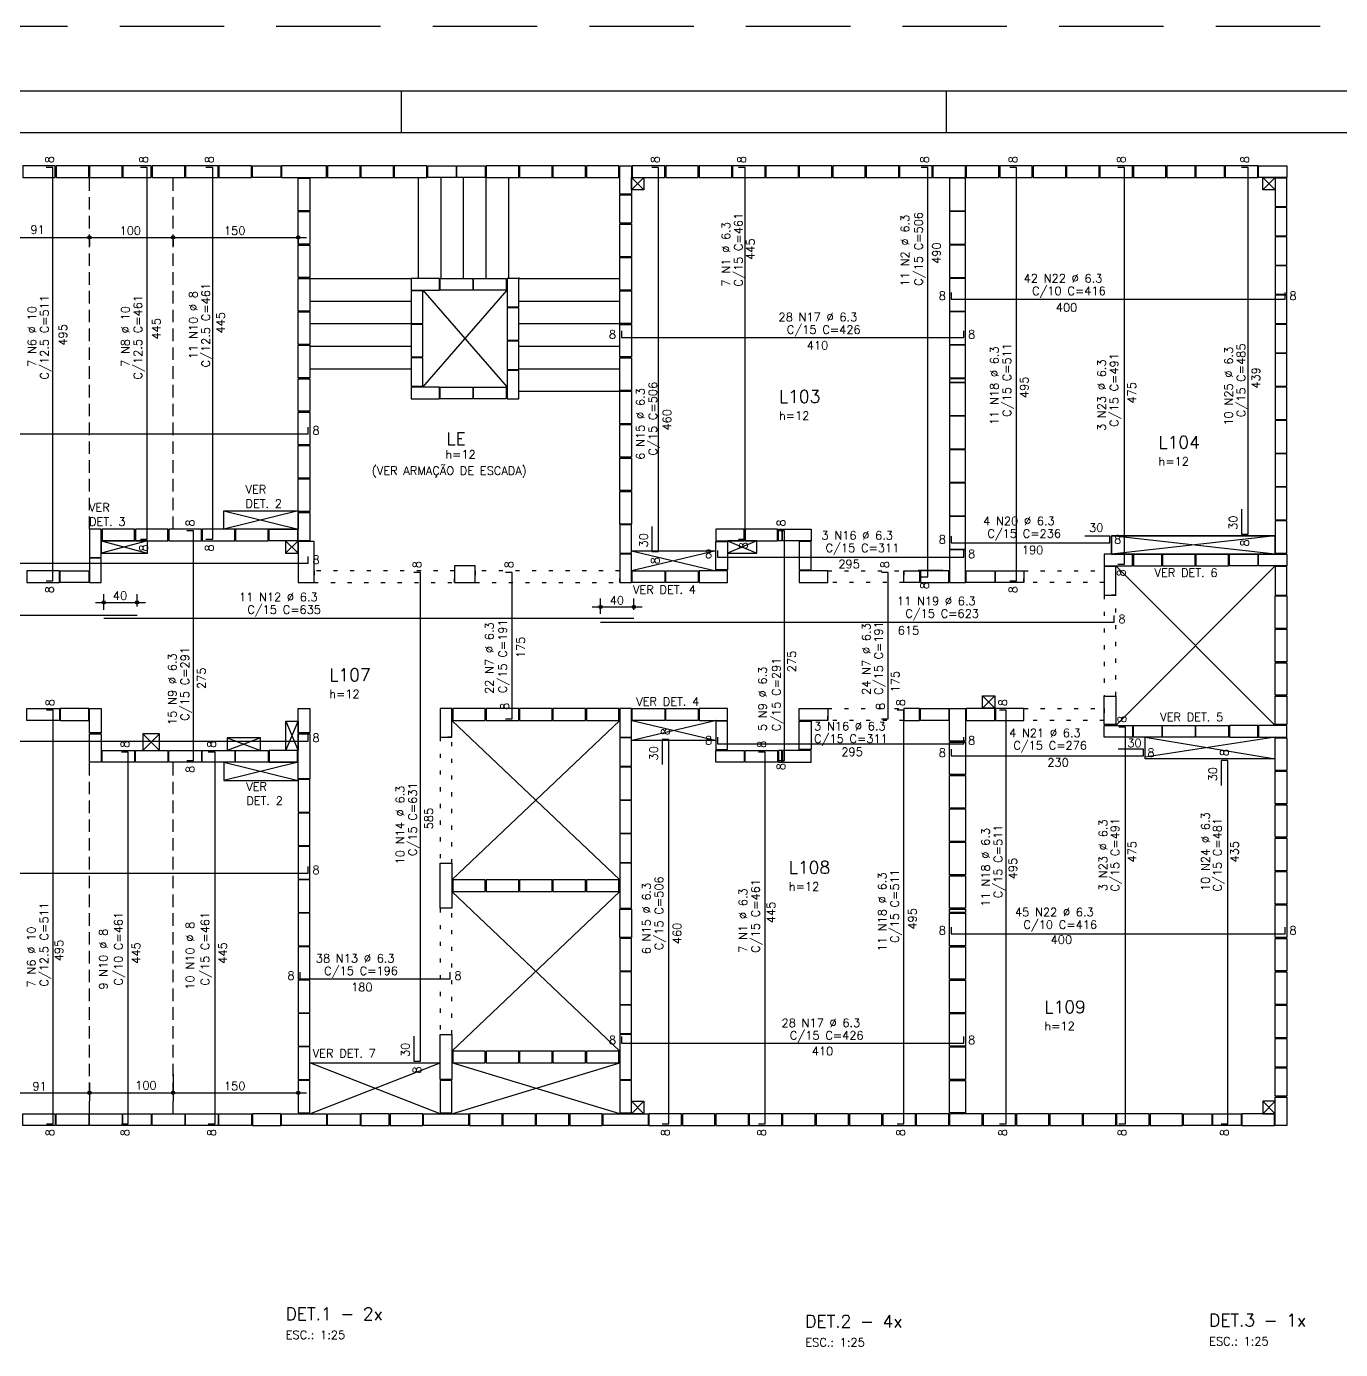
# Model space of a CAD drawing. Extents: x -1.9 to 86, y -1.6 to 60.9.
# Drawn here: x 25.07 to 56.54, y 29.27 to 60.95 of the extents above; entities that cross this region are included whole.
import ezdxf

# ---------------------------------------------------------------- set-up
doc = ezdxf.new("R2010")
doc.units = 0
doc.header["$MEASUREMENT"] = 0
for name, pattern in [('ESTILO_TQS_0001', [0.45, 0.3, -0.15]), ('ESTILO_TQS_0002', [0.4, 0.1, -0.3]), ('HIDDEN', [0.375, 0.25, -0.125])]:
    doc.linetypes.add(name, pattern=pattern)
doc.layers.get('0').update_dxf_attribs({"linetype": 'CONTINUOUS'})
doc.layers.get('Defpoints').update_dxf_attribs({"linetype": 'CONTINUOUS'})
for name, color, linetype in [('ARQ_FOLHA', 7, 'CONTINUOUS'), ('PENA_01', 1, 'CONTINUOUS'), ('PENA_02', 2, 'CONTINUOUS'), ('PENA_03', 3, 'CONTINUOUS'), ('PENA_05', 5, 'CONTINUOUS')]:
    doc.layers.add(name, color=color, linetype=linetype)
doc.styles.get("Standard").update_dxf_attribs({"font": 'ROMANS.SHX'})

# ---------------------------------------------------------------- blocks, each defined once
blk = doc.blocks.new('FOLHA A1 - 841 X 594')
at = {"layer": 'ARQ_FOLHA', "color": 1}
for p, q in [((-500.5, 584), (-500.5, 594)), ((-370, 584), (-370, 594))]:
    blk.add_line(p, q, dxfattribs=at)
for points in [[(-841, 0), (0, 0), (0, 594), (-841, 594)], [(-816, 10), (-10, 10), (-10, 584), (-816, 584)]]:
    blk.add_lwpolyline(points, close=True, dxfattribs=at)
at = {"layer": 'Defpoints', "color": 8, "linetype": 'HIDDEN', "ltscale": 100}
blk.add_lwpolyline([(-860.5, 609.5), (-860.5, -15.5), (19.5, -15.5), (19.5, 609.5)], close=True, dxfattribs=at)
blk = doc.blocks.new('*U24')
blk.add_blockref('FOLHA A1 - 841 X 594', (0, 0))

msp = doc.modelspace()

# ---------------------------------------------------------------- linework, layer by layer
at = {"layer": 'PENA_01', "linetype": 'ESTILO_TQS_0001'}
for p, q in [((26.577, 48.914), (26.577, 57.334)), ((28.577, 48.914), (28.577, 57.334)), ((26.577, 34.914), (26.577, 43.334)), ((28.577, 34.914), (28.577, 43.334))]:
    msp.add_line(p, q, dxfattribs=at)
at = {"layer": 'PENA_01', "linetype": 'Continuous'}
for p, q in [((24.557, 55.898), (26.777, 55.898)), ((26.377, 55.898), (28.777, 55.898)), ((26.577, 55.824), (26.577, 55.698)), ((26.577, 55.824), (26.577, 55.698)), ((28.377, 55.898), (31.777, 55.898)), ((28.577, 55.833), (28.577, 55.698)), ((28.577, 55.833), (28.577, 55.698)), ((31.577, 55.924), (31.577, 55.698)), ((36.857, 54.934), (36.857, 54.914)), ((31.577, 49.354), (29.797, 48.914)), ((29.797, 49.354), (31.577, 48.914)), ((42.562, 48.633), (41.857, 48.333)), ((41.857, 48.633), (42.562, 48.333)), ((51.057, 48.314), (51.057, 48.754)), ((51.057, 48.754), (54.977, 48.754)), ((54.977, 48.314), (51.057, 48.754)), ((54.977, 48.754), (51.057, 48.314)), ((54.977, 48.314), (51.057, 48.754)), ((54.977, 48.754), (51.057, 48.314)), ((54.977, 48.314), (51.057, 48.754)), ((54.977, 48.754), (51.057, 48.314)), ((54.977, 48.754), (54.977, 48.314)), ((41.577, 48.394), (39.557, 47.914)), ((39.557, 48.394), (41.577, 47.914)), ((39.557, 48.394), (41.577, 48.394)), ((54.977, 48.314), (51.057, 48.314)), ((26.917, 46.983), (26.917, 47.359)), ((27.717, 47.056), (27.717, 47.359)), ((38.817, 46.883), (38.817, 47.248)), ((39.617, 46.983), (39.617, 47.248)), ((26.717, 47.159), (27.917, 47.159)), ((38.617, 47.048), (39.817, 47.048)), ((39.557, 43.854), (39.557, 44.334)), ((41.597, 44.334), (39.577, 43.854)), ((39.577, 44.334), (41.597, 43.854)), ((41.577, 44.334), (41.577, 43.854)), ((41.577, 43.854), (39.557, 43.854)), ((54.977, 43.934), (51.857, 43.454)), ((51.857, 43.934), (54.977, 43.414)), ((51.857, 43.414), (51.857, 43.934)), ((54.977, 43.414), (51.857, 43.414)), ((31.577, 43.334), (29.797, 42.894)), ((29.797, 43.334), (31.577, 42.894)), ((28.577, 35.861), (28.577, 35.218)), ((28.577, 35.861), (28.577, 35.218)), ((26.577, 35.659), (26.577, 35.218)), ((26.577, 35.659), (26.577, 35.218)), ((31.577, 35.534), (31.577, 35.218)), ((24.557, 35.418), (26.777, 35.418)), ((26.377, 35.418), (28.777, 35.418)), ((28.377, 35.418), (31.777, 35.418))]:
    msp.add_line(p, q, dxfattribs=at)
for points in [[(24.977, 57.334), (25.757, 57.334), (25.757, 57.614), (24.977, 57.614), (24.977, 57.334)], [(25.777, 57.334), (26.557, 57.334), (26.557, 57.614), (25.777, 57.614), (25.777, 57.334)], [(26.577, 57.334), (27.357, 57.334), (27.357, 57.614), (26.577, 57.614), (26.577, 57.334)], [(27.377, 57.334), (28.057, 57.334), (28.057, 57.614), (27.377, 57.614), (27.377, 57.334)], [(28.077, 57.334), (28.857, 57.334), (28.857, 57.614), (28.077, 57.614), (28.077, 57.334)], [(28.877, 57.334), (29.657, 57.334), (29.657, 57.614), (28.877, 57.614), (28.877, 57.334)], [(29.677, 57.334), (30.457, 57.334), (30.457, 57.614), (29.677, 57.614), (29.677, 57.334)], [(31.157, 57.334), (30.477, 57.334), (30.477, 57.614), (31.157, 57.614), (31.157, 57.334)], [(32.257, 57.614), (31.177, 57.614), (31.177, 57.334), (32.257, 57.334), (32.257, 57.614)], [(32.277, 57.334), (33.057, 57.334), (33.057, 57.614), (32.277, 57.614), (32.277, 57.334)], [(33.077, 57.334), (33.857, 57.334), (33.857, 57.614), (33.077, 57.614), (33.077, 57.334)], [(33.877, 57.334), (34.657, 57.334), (34.657, 57.614), (33.877, 57.614), (33.877, 57.334)], [(35.357, 57.334), (34.677, 57.334), (34.677, 57.614), (35.357, 57.614), (35.357, 57.334)], [(36.057, 57.334), (35.377, 57.334), (35.377, 57.614), (36.057, 57.614), (36.057, 57.334)], [(36.077, 57.334), (36.857, 57.334), (36.857, 57.614), (36.077, 57.614), (36.077, 57.334)], [(36.877, 57.334), (37.657, 57.334), (37.657, 57.614), (36.877, 57.614), (36.877, 57.334)], [(37.677, 57.334), (38.457, 57.334), (38.457, 57.614), (37.677, 57.614), (37.677, 57.334)], [(38.477, 57.334), (39.257, 57.334), (39.257, 57.614), (38.477, 57.614), (38.477, 57.334)], [(39.557, 57.614), (39.557, 56.934), (39.277, 56.934), (39.277, 57.614), (39.557, 57.614)], [(39.577, 57.334), (40.357, 57.334), (40.357, 57.614), (39.577, 57.614), (39.577, 57.334)], [(40.377, 57.334), (41.157, 57.334), (41.157, 57.614), (40.377, 57.614), (40.377, 57.334)], [(41.177, 57.334), (41.957, 57.334), (41.957, 57.614), (41.177, 57.614), (41.177, 57.334)], [(41.977, 57.334), (42.757, 57.334), (42.757, 57.614), (41.977, 57.614), (41.977, 57.334)], [(42.777, 57.334), (43.557, 57.334), (43.557, 57.614), (42.777, 57.614), (42.777, 57.334)], [(43.577, 57.334), (44.357, 57.334), (44.357, 57.614), (43.577, 57.614), (43.577, 57.334)], [(44.377, 57.334), (45.157, 57.334), (45.157, 57.614), (44.377, 57.614), (44.377, 57.334)], [(45.177, 57.334), (45.957, 57.334), (45.957, 57.614), (45.177, 57.614), (45.177, 57.334)], [(45.977, 57.334), (46.757, 57.334), (46.757, 57.614), (45.977, 57.614), (45.977, 57.334)], [(46.777, 57.334), (47.557, 57.334), (47.557, 57.614), (46.777, 57.614), (46.777, 57.334)], [(47.577, 57.334), (48.357, 57.334), (48.357, 57.614), (47.577, 57.614), (47.577, 57.334)], [(48.377, 57.334), (49.157, 57.334), (49.157, 57.614), (48.377, 57.614), (48.377, 57.334)], [(49.177, 57.334), (49.957, 57.334), (49.957, 57.614), (49.177, 57.614), (49.177, 57.334)], [(49.977, 57.334), (50.757, 57.334), (50.757, 57.614), (49.977, 57.614), (49.977, 57.334)], [(50.777, 57.334), (51.557, 57.334), (51.557, 57.614), (50.777, 57.614), (50.777, 57.334)], [(51.577, 57.334), (52.357, 57.334), (52.357, 57.614), (51.577, 57.614), (51.577, 57.334)], [(52.377, 57.334), (53.057, 57.334), (53.057, 57.614), (52.377, 57.614), (52.377, 57.334)], [(53.077, 57.334), (53.757, 57.334), (53.757, 57.614), (53.077, 57.614), (53.077, 57.334)], [(53.777, 57.334), (54.557, 57.334), (54.557, 57.614), (53.777, 57.614), (53.777, 57.334)], [(55.257, 57.334), (54.577, 57.334), (54.577, 57.614), (55.257, 57.614), (55.257, 57.334)], [(31.577, 56.534), (31.577, 57.314), (31.857, 57.314), (31.857, 56.534), (31.577, 56.534)], [(34.457, 54.914), (34.457, 57.334)], [(34.997, 54.914), (34.997, 57.334)], [(35.537, 54.914), (35.537, 57.334)], [(36.077, 54.914), (36.077, 57.334)], [(36.617, 54.914), (36.617, 57.334)], [(39.857, 57.333), (39.557, 57.033)], [(39.557, 57.333), (39.857, 57.033)], [(39.557, 57.333), (39.857, 57.333), (39.857, 57.033), (39.557, 57.033), (39.557, 57.333)], [(47.177, 57.314), (47.177, 56.534), (47.557, 56.534), (47.557, 57.314), (47.177, 57.314)], [(54.977, 57.334), (54.677, 57.033)], [(54.677, 57.334), (54.977, 57.033)], [(54.677, 57.333), (54.977, 57.333), (54.977, 57.033), (54.677, 57.033), (54.677, 57.334)], [(55.257, 56.634), (55.257, 57.314), (54.977, 57.314), (54.977, 56.634), (55.257, 56.634)], [(39.557, 56.914), (39.557, 56.234), (39.277, 56.234), (39.277, 56.914), (39.557, 56.914)], [(31.577, 55.734), (31.577, 56.514), (31.857, 56.514), (31.857, 55.734), (31.577, 55.734)], [(47.177, 56.514), (47.177, 55.734), (47.557, 55.734), (47.557, 56.514), (47.177, 56.514)], [(55.257, 55.934), (55.257, 56.614), (54.977, 56.614), (54.977, 55.934), (55.257, 55.934)], [(39.277, 55.434), (39.277, 56.214), (39.557, 56.214), (39.557, 55.434), (39.277, 55.434)], [(55.257, 55.234), (55.257, 55.914), (54.977, 55.914), (54.977, 55.234), (55.257, 55.234)], [(31.577, 54.934), (31.577, 55.714), (31.857, 55.714), (31.857, 54.934), (31.577, 54.934)], [(47.177, 55.714), (47.177, 54.934), (47.557, 54.934), (47.557, 55.714), (47.177, 55.714)], [(39.277, 54.634), (39.277, 55.414), (39.557, 55.414), (39.557, 54.634), (39.277, 54.634)], [(55.257, 54.534), (55.257, 55.214), (54.977, 55.214), (54.977, 54.534), (55.257, 54.534)], [(31.577, 54.134), (31.577, 54.914), (31.857, 54.914), (31.857, 54.134), (31.577, 54.134)], [(31.857, 54.914), (34.277, 54.914)], [(34.277, 54.634), (34.957, 54.634), (34.957, 54.914), (34.277, 54.914), (34.277, 54.634)], [(34.977, 54.914), (35.757, 54.914), (35.757, 54.634), (34.977, 54.634), (34.977, 54.914)], [(35.777, 54.914), (36.557, 54.914), (36.557, 54.634), (35.777, 54.634), (35.777, 54.914)], [(36.577, 54.914), (36.577, 54.234), (36.857, 54.234), (36.857, 54.914), (36.577, 54.914)], [(36.857, 54.914), (39.277, 54.914)], [(47.177, 54.914), (47.177, 54.134), (47.557, 54.134), (47.557, 54.914), (47.177, 54.914)], [(34.557, 53.834), (34.557, 54.614), (34.277, 54.614), (34.277, 53.834), (34.557, 53.834)], [(39.277, 53.834), (39.277, 54.614), (39.557, 54.614), (39.557, 53.834), (39.277, 53.834)], [(55.257, 53.834), (55.257, 54.514), (54.977, 54.514), (54.977, 53.834), (55.257, 53.834)], [(31.857, 54.374), (34.277, 54.374)], [(36.857, 53.434), (36.857, 54.214), (36.577, 54.214), (36.577, 53.434), (36.857, 53.434)], [(36.857, 54.374), (39.277, 54.374)], [(31.577, 53.334), (31.577, 54.114), (31.857, 54.114), (31.857, 53.334), (31.577, 53.334)], [(47.177, 54.114), (47.177, 53.334), (47.557, 53.334), (47.557, 54.114), (47.177, 54.114)], [(31.857, 53.834), (34.277, 53.834)], [(34.557, 53.034), (34.557, 53.814), (34.277, 53.814), (34.277, 53.034), (34.557, 53.034)], [(36.857, 53.834), (39.277, 53.834)], [(39.277, 53.034), (39.277, 53.814), (39.557, 53.814), (39.557, 53.034), (39.277, 53.034)], [(55.257, 53.134), (55.257, 53.814), (54.977, 53.814), (54.977, 53.134), (55.257, 53.134)], [(31.577, 52.534), (31.577, 53.314), (31.857, 53.314), (31.857, 52.534), (31.577, 52.534)], [(31.857, 53.294), (34.277, 53.294)], [(36.857, 52.734), (36.857, 53.414), (36.577, 53.414), (36.577, 52.734), (36.857, 52.734)], [(36.857, 53.294), (39.277, 53.294)], [(47.177, 53.314), (47.177, 52.534), (47.557, 52.534), (47.557, 53.314), (47.177, 53.314)], [(34.277, 53.014), (34.277, 52.334), (34.557, 52.334), (34.557, 53.014), (34.277, 53.014)], [(39.277, 52.234), (39.277, 53.014), (39.557, 53.014), (39.557, 52.234), (39.277, 52.234)], [(54.977, 53.114), (54.977, 52.334), (55.257, 52.334), (55.257, 53.114), (54.977, 53.114)], [(31.857, 52.754), (34.277, 52.754)], [(36.857, 52.034), (36.857, 52.714), (36.577, 52.714), (36.577, 52.034), (36.857, 52.034)], [(36.857, 52.754), (39.277, 52.754)], [(31.577, 51.734), (31.577, 52.514), (31.857, 52.514), (31.857, 51.734), (31.577, 51.734)], [(34.277, 52.034), (34.957, 52.034), (34.957, 52.314), (34.277, 52.314), (34.277, 52.034)], [(34.977, 52.314), (35.757, 52.314), (35.757, 52.034), (34.977, 52.034), (34.977, 52.314)], [(35.777, 52.314), (36.557, 52.314), (36.557, 52.034), (35.777, 52.034), (35.777, 52.314)], [(47.557, 52.434), (47.557, 52.514), (47.177, 52.514), (47.177, 52.434), (47.557, 52.434)], [(47.177, 52.414), (47.177, 51.634), (47.557, 51.634), (47.557, 52.414), (47.177, 52.414)], [(54.977, 52.314), (54.977, 51.534), (55.257, 51.534), (55.257, 52.314), (54.977, 52.314)], [(36.857, 52.214), (39.277, 52.214)], [(39.277, 51.434), (39.277, 52.214), (39.557, 52.214), (39.557, 51.434), (39.277, 51.434)], [(31.577, 50.934), (31.577, 51.714), (31.857, 51.714), (31.857, 50.934), (31.577, 50.934)], [(39.277, 50.634), (39.277, 51.414), (39.557, 51.414), (39.557, 50.634), (39.277, 50.634)], [(47.177, 51.614), (47.177, 50.834), (47.557, 50.834), (47.557, 51.614), (47.177, 51.614)], [(54.977, 51.514), (54.977, 50.734), (55.257, 50.734), (55.257, 51.514), (54.977, 51.514)], [(31.577, 50.134), (31.577, 50.914), (31.857, 50.914), (31.857, 50.134), (31.577, 50.134)], [(47.177, 50.814), (47.177, 50.034), (47.557, 50.034), (47.557, 50.814), (47.177, 50.814)], [(54.977, 50.714), (54.977, 49.934), (55.257, 49.934), (55.257, 50.714), (54.977, 50.714)], [(39.277, 49.834), (39.277, 50.614), (39.557, 50.614), (39.557, 49.834), (39.277, 49.834)], [(31.577, 49.334), (31.577, 50.114), (31.857, 50.114), (31.857, 49.334), (31.577, 49.334)], [(39.277, 49.034), (39.277, 49.814), (39.557, 49.814), (39.557, 49.034), (39.277, 49.034)], [(47.177, 50.014), (47.177, 49.234), (47.557, 49.234), (47.557, 50.014), (47.177, 50.014)], [(54.977, 49.914), (54.977, 49.134), (55.257, 49.134), (55.257, 49.914), (54.977, 49.914)], [(29.797, 48.914), (29.797, 49.354), (31.577, 49.354), (31.577, 48.914), (29.797, 48.914)], [(31.577, 48.634), (31.577, 49.314), (31.857, 49.314), (31.857, 48.634), (31.577, 48.634)], [(47.177, 49.214), (47.177, 48.434), (47.557, 48.434), (47.557, 49.214), (47.177, 49.214)], [(54.977, 49.114), (54.977, 48.334), (55.257, 48.334), (55.257, 49.114), (54.977, 49.114)], [(26.577, 48.914), (26.577, 48.234), (26.857, 48.234), (26.857, 48.914), (26.577, 48.914)], [(27.657, 48.914), (26.877, 48.914), (26.877, 48.634), (27.657, 48.634), (27.657, 48.914)], [(28.457, 48.914), (27.677, 48.914), (27.677, 48.634), (28.457, 48.634), (28.457, 48.914)], [(29.257, 48.914), (28.477, 48.914), (28.477, 48.634), (29.257, 48.634), (29.257, 48.914)], [(30.057, 48.914), (29.277, 48.914), (29.277, 48.634), (30.057, 48.634), (30.057, 48.914)], [(30.857, 48.914), (30.077, 48.914), (30.077, 48.634), (30.857, 48.634), (30.857, 48.914)], [(30.877, 48.914), (31.557, 48.914), (31.557, 48.634), (30.877, 48.634), (30.877, 48.914)], [(39.557, 48.334), (39.557, 49.014), (39.277, 49.014), (39.277, 48.334), (39.557, 48.334)], [(41.577, 48.634), (42.257, 48.634), (42.257, 48.914), (41.577, 48.914), (41.577, 48.634)], [(42.277, 48.634), (43.057, 48.634), (43.057, 48.914), (42.277, 48.914), (42.277, 48.634)], [(43.077, 48.914), (43.157, 48.914), (43.157, 48.634), (43.077, 48.634), (43.077, 48.914)], [(43.857, 48.634), (43.177, 48.634), (43.177, 48.914), (43.857, 48.914), (43.857, 48.634)], [(26.857, 48.633), (26.857, 48.333), (27.963, 48.333), (27.963, 48.634), (26.857, 48.634)], [(27.963, 48.633), (26.857, 48.333)], [(26.857, 48.633), (27.963, 48.333)], [(31.577, 48.633), (31.271, 48.333)], [(31.271, 48.633), (31.577, 48.333)], [(31.271, 48.633), (31.271, 48.333), (31.577, 48.333), (31.577, 48.633), (31.271, 48.633)], [(41.577, 47.934), (41.577, 48.614), (41.857, 48.614), (41.857, 47.934), (41.577, 47.934)], [(41.857, 48.633), (41.857, 48.333), (42.562, 48.333), (42.562, 48.633), (41.857, 48.633)], [(43.857, 47.934), (43.857, 48.614), (43.577, 48.614), (43.577, 47.934), (43.857, 47.934)], [(54.977, 48.754), (51.057, 48.754), (51.057, 48.314), (54.977, 48.314), (54.977, 48.754)], [(26.577, 48.214), (26.577, 47.634), (26.857, 47.634), (26.857, 48.214), (26.577, 48.214)], [(47.177, 48.414), (47.177, 47.634), (47.557, 47.634), (47.557, 48.414), (47.177, 48.414)], [(50.877, 48.034), (51.557, 48.034), (51.557, 48.314), (50.877, 48.314), (50.877, 48.034)], [(51.577, 48.034), (52.257, 48.034), (52.257, 48.314), (51.577, 48.314), (51.577, 48.034)], [(52.277, 48.034), (53.057, 48.034), (53.057, 48.314), (52.277, 48.314), (52.277, 48.034)], [(53.077, 48.034), (53.857, 48.034), (53.857, 48.314), (53.077, 48.314), (53.077, 48.034)], [(54.557, 48.034), (53.877, 48.034), (53.877, 48.314), (54.557, 48.314), (54.557, 48.034)], [(55.257, 48.034), (54.577, 48.034), (54.577, 48.314), (55.257, 48.314), (55.257, 48.034)], [(25.857, 47.914), (25.077, 47.914), (25.077, 47.634), (25.857, 47.634), (25.857, 47.914)], [(25.877, 47.914), (26.557, 47.914), (26.557, 47.634), (25.877, 47.634), (25.877, 47.914)], [(39.577, 47.914), (40.357, 47.914), (40.357, 47.634), (39.577, 47.634), (39.577, 47.914)], [(40.377, 47.914), (41.157, 47.914), (41.157, 47.634), (40.377, 47.634), (40.377, 47.914)], [(41.857, 47.914), (41.177, 47.914), (41.177, 47.634), (41.857, 47.634), (41.857, 47.914)], [(43.577, 47.634), (44.257, 47.634), (44.257, 47.914), (43.577, 47.914), (43.577, 47.634)], [(46.077, 47.914), (46.457, 47.914), (46.457, 47.634), (46.077, 47.634), (46.077, 47.914)], [(46.477, 47.634), (47.157, 47.634), (47.157, 47.914), (46.477, 47.914), (46.477, 47.634)], [(48.257, 47.634), (47.577, 47.634), (47.577, 47.914), (48.257, 47.914), (48.257, 47.634)], [(48.957, 47.634), (48.277, 47.634), (48.277, 47.914), (48.957, 47.914), (48.957, 47.634)], [(51.157, 47.334), (51.157, 48.014), (50.877, 48.014), (50.877, 47.334), (51.157, 47.334)], [(55.257, 47.334), (55.257, 48.014), (54.977, 48.014), (54.977, 47.334), (55.257, 47.334)], [(54.977, 46.534), (54.977, 47.314), (55.257, 47.314), (55.257, 46.534), (54.977, 46.534)], [(54.977, 45.734), (54.977, 46.514), (55.257, 46.514), (55.257, 45.734), (54.977, 45.734)], [(54.977, 44.934), (54.977, 45.714), (55.257, 45.714), (55.257, 44.934), (54.977, 44.934)], [(48.261, 44.92), (47.967, 44.623)], [(47.967, 44.92), (48.261, 44.623)], [(47.967, 44.92), (48.261, 44.92), (48.261, 44.623), (47.967, 44.623), (47.967, 44.92)], [(51.157, 44.914), (51.157, 44.234), (50.877, 44.234), (50.877, 44.914), (51.157, 44.914)], [(55.257, 44.914), (55.257, 44.234), (54.977, 44.234), (54.977, 44.914), (55.257, 44.914)], [(25.857, 44.334), (25.077, 44.334), (25.077, 44.614), (25.857, 44.614), (25.857, 44.334)], [(25.877, 44.334), (26.557, 44.334), (26.557, 44.614), (25.877, 44.614), (25.877, 44.334)], [(26.577, 44.034), (26.577, 44.614), (26.857, 44.614), (26.857, 44.034), (26.577, 44.034)], [(31.577, 44.034), (31.577, 44.614), (31.857, 44.614), (31.857, 44.034), (31.577, 44.034)], [(34.977, 44.614), (34.977, 43.934), (35.257, 43.934), (35.257, 44.614), (34.977, 44.614)], [(36.057, 44.614), (35.277, 44.614), (35.277, 44.334), (36.057, 44.334), (36.057, 44.614)], [(36.857, 44.614), (36.077, 44.614), (36.077, 44.334), (36.857, 44.334), (36.857, 44.614)], [(37.657, 44.614), (36.877, 44.614), (36.877, 44.334), (37.657, 44.334), (37.657, 44.614)], [(38.457, 44.614), (37.677, 44.614), (37.677, 44.334), (38.457, 44.334), (38.457, 44.614)], [(39.257, 44.614), (38.477, 44.614), (38.477, 44.334), (39.257, 44.334), (39.257, 44.614)], [(39.277, 44.614), (39.277, 43.934), (39.557, 43.934), (39.557, 44.614), (39.277, 44.614)], [(39.577, 44.614), (40.357, 44.614), (40.357, 44.334), (39.577, 44.334), (39.577, 44.614)], [(40.377, 44.614), (41.157, 44.614), (41.157, 44.334), (40.377, 44.334), (40.377, 44.614)], [(41.857, 44.614), (41.177, 44.614), (41.177, 44.334), (41.857, 44.334), (41.857, 44.614)], [(43.577, 44.614), (44.257, 44.614), (44.257, 44.334), (43.577, 44.334), (43.577, 44.614)], [(46.077, 44.334), (46.457, 44.334), (46.457, 44.614), (46.077, 44.614), (46.077, 44.334)], [(46.477, 44.614), (47.157, 44.614), (47.157, 44.334), (46.477, 44.334), (46.477, 44.614)], [(47.177, 43.834), (47.177, 44.614), (47.557, 44.614), (47.557, 43.834), (47.177, 43.834)], [(48.257, 44.614), (47.577, 44.614), (47.577, 44.334), (48.257, 44.334), (48.257, 44.614)], [(48.957, 44.614), (48.277, 44.614), (48.277, 44.334), (48.957, 44.334), (48.957, 44.614)], [(31.277, 44.314), (31.577, 43.614)], [(31.277, 43.614), (31.577, 44.314)], [(31.277, 43.614), (31.277, 44.314), (31.577, 44.314), (31.577, 43.614), (31.277, 43.614)], [(41.577, 44.314), (41.577, 43.634), (41.857, 43.634), (41.857, 44.314), (41.577, 44.314)], [(43.857, 44.314), (43.857, 43.634), (43.577, 43.634), (43.577, 44.314), (43.857, 44.314)], [(50.877, 44.214), (51.557, 44.214), (51.557, 43.934), (50.877, 43.934), (50.877, 44.214)], [(51.577, 44.214), (52.257, 44.214), (52.257, 43.934), (51.577, 43.934), (51.577, 44.214)], [(52.277, 44.214), (53.057, 44.214), (53.057, 43.934), (52.277, 43.934), (52.277, 44.214)], [(53.077, 44.214), (53.857, 44.214), (53.857, 43.934), (53.077, 43.934), (53.077, 44.214)], [(54.557, 44.214), (53.877, 44.214), (53.877, 43.934), (54.557, 43.934), (54.557, 44.214)], [(55.257, 44.214), (54.577, 44.214), (54.577, 43.934), (55.257, 43.934), (55.257, 44.214)], [(26.577, 43.334), (26.577, 44.014), (26.857, 44.014), (26.857, 43.334), (26.577, 43.334)], [(28.256, 44.014), (27.856, 43.614)], [(27.856, 44.014), (28.256, 43.614)], [(27.856, 44.014), (27.856, 43.614), (28.256, 43.614), (28.256, 44.014), (27.856, 44.014)], [(30.676, 43.914), (29.876, 43.614)], [(29.876, 43.914), (30.676, 43.614)], [(29.876, 43.914), (29.876, 43.614), (30.676, 43.614), (30.676, 43.914), (29.876, 43.914)], [(31.577, 42.934), (31.577, 44.014), (31.857, 44.014), (31.857, 42.934), (31.577, 42.934)], [(39.277, 43.914), (39.277, 43.234), (39.557, 43.234), (39.557, 43.914), (39.277, 43.914)], [(47.177, 43.034), (47.177, 43.814), (47.557, 43.814), (47.557, 43.034), (47.177, 43.034)], [(54.977, 43.134), (54.977, 43.914), (55.257, 43.914), (55.257, 43.134), (54.977, 43.134)], [(27.657, 43.334), (26.877, 43.334), (26.877, 43.614), (27.657, 43.614), (27.657, 43.334)], [(28.457, 43.334), (27.677, 43.334), (27.677, 43.614), (28.457, 43.614), (28.457, 43.334)], [(29.257, 43.334), (28.477, 43.334), (28.477, 43.614), (29.257, 43.614), (29.257, 43.334)], [(30.057, 43.334), (29.277, 43.334), (29.277, 43.614), (30.057, 43.614), (30.057, 43.334)], [(30.857, 43.334), (30.077, 43.334), (30.077, 43.614), (30.857, 43.614), (30.857, 43.334)], [(30.877, 43.334), (31.557, 43.334), (31.557, 43.614), (30.877, 43.614), (30.877, 43.334)], [(41.577, 43.614), (42.257, 43.614), (42.257, 43.334), (41.577, 43.334), (41.577, 43.614)], [(42.277, 43.614), (43.057, 43.614), (43.057, 43.334), (42.277, 43.334), (42.277, 43.614)], [(43.077, 43.334), (43.157, 43.334), (43.157, 43.614), (43.077, 43.614), (43.077, 43.334)], [(43.857, 43.614), (43.177, 43.614), (43.177, 43.334), (43.857, 43.334), (43.857, 43.614)], [(29.797, 43.334), (29.797, 42.894), (31.577, 42.894), (31.577, 43.334), (29.797, 43.334)], [(39.277, 43.214), (39.277, 42.434), (39.557, 42.434), (39.557, 43.214), (39.277, 43.214)], [(54.977, 42.334), (54.977, 43.114), (55.257, 43.114), (55.257, 42.334), (54.977, 42.334)], [(31.577, 42.914), (31.577, 42.134), (31.857, 42.134), (31.857, 42.914), (31.577, 42.914)], [(47.177, 42.234), (47.177, 43.014), (47.557, 43.014), (47.557, 42.234), (47.177, 42.234)], [(39.277, 42.414), (39.277, 41.634), (39.557, 41.634), (39.557, 42.414), (39.277, 42.414)], [(47.177, 41.434), (47.177, 42.214), (47.557, 42.214), (47.557, 41.434), (47.177, 41.434)], [(54.977, 41.534), (54.977, 42.314), (55.257, 42.314), (55.257, 41.534), (54.977, 41.534)], [(31.577, 42.114), (31.577, 41.334), (31.857, 41.334), (31.857, 42.114), (31.577, 42.114)], [(39.277, 41.614), (39.277, 40.934), (39.557, 40.934), (39.557, 41.614), (39.277, 41.614)], [(54.977, 40.734), (54.977, 41.514), (55.257, 41.514), (55.257, 40.734), (54.977, 40.734)], [(31.577, 41.314), (31.577, 40.534), (31.857, 40.534), (31.857, 41.314), (31.577, 41.314)], [(47.177, 40.634), (47.177, 41.414), (47.557, 41.414), (47.557, 40.634), (47.177, 40.634)], [(35.257, 40.914), (35.257, 39.834), (34.977, 39.834), (34.977, 40.914), (35.257, 40.914)], [(39.277, 40.914), (39.277, 39.834), (39.557, 39.834), (39.557, 40.914), (39.277, 40.914)], [(47.177, 39.834), (47.177, 40.614), (47.557, 40.614), (47.557, 39.834), (47.177, 39.834)], [(54.977, 39.934), (54.977, 40.714), (55.257, 40.714), (55.257, 39.934), (54.977, 39.934)], [(31.577, 40.514), (31.577, 39.734), (31.857, 39.734), (31.857, 40.514), (31.577, 40.514)], [(36.057, 40.514), (35.277, 40.514), (35.277, 40.234), (36.057, 40.234), (36.057, 40.514)], [(36.857, 40.514), (36.077, 40.514), (36.077, 40.234), (36.857, 40.234), (36.857, 40.514)], [(37.657, 40.514), (36.877, 40.514), (36.877, 40.234), (37.657, 40.234), (37.657, 40.514)], [(38.457, 40.514), (37.677, 40.514), (37.677, 40.234), (38.457, 40.234), (38.457, 40.514)], [(39.257, 40.514), (38.477, 40.514), (38.477, 40.234), (39.257, 40.234), (39.257, 40.514)], [(31.577, 39.714), (31.577, 38.934), (31.857, 38.934), (31.857, 39.714), (31.577, 39.714)], [(39.277, 39.134), (39.277, 39.814), (39.557, 39.814), (39.557, 39.134), (39.277, 39.134)], [(47.557, 39.814), (47.557, 39.734), (47.177, 39.734), (47.177, 39.814), (47.557, 39.814)], [(47.177, 38.934), (47.177, 39.714), (47.557, 39.714), (47.557, 38.934), (47.177, 38.934)], [(54.977, 39.134), (54.977, 39.914), (55.257, 39.914), (55.257, 39.134), (54.977, 39.134)], [(39.277, 39.114), (39.277, 38.334), (39.557, 38.334), (39.557, 39.114), (39.277, 39.114)], [(54.977, 38.334), (54.977, 39.114), (55.257, 39.114), (55.257, 38.334), (54.977, 38.334)], [(31.577, 38.914), (31.577, 38.134), (31.857, 38.134), (31.857, 38.914), (31.577, 38.914)], [(47.177, 38.134), (47.177, 38.914), (47.557, 38.914), (47.557, 38.134), (47.177, 38.134)], [(31.577, 38.114), (31.577, 37.334), (31.857, 37.334), (31.857, 38.114), (31.577, 38.114)], [(39.277, 38.314), (39.277, 37.534), (39.557, 37.534), (39.557, 38.314), (39.277, 38.314)], [(47.177, 37.334), (47.177, 38.114), (47.557, 38.114), (47.557, 37.334), (47.177, 37.334)], [(54.977, 37.534), (54.977, 38.314), (55.257, 38.314), (55.257, 37.534), (54.977, 37.534)], [(39.277, 37.514), (39.277, 36.834), (39.557, 36.834), (39.557, 37.514), (39.277, 37.514)], [(54.977, 36.734), (54.977, 37.514), (55.257, 37.514), (55.257, 36.734), (54.977, 36.734)], [(31.577, 37.314), (31.577, 36.534), (31.857, 36.534), (31.857, 37.314), (31.577, 37.314)], [(47.177, 36.534), (47.177, 37.314), (47.557, 37.314), (47.557, 36.534), (47.177, 36.534)], [(35.257, 36.814), (35.257, 35.734), (34.977, 35.734), (34.977, 36.814), (35.257, 36.814)], [(39.277, 36.814), (39.277, 35.734), (39.557, 35.734), (39.557, 36.814), (39.277, 36.814)], [(31.577, 36.514), (31.577, 35.734), (31.857, 35.734), (31.857, 36.514), (31.577, 36.514)], [(47.177, 35.734), (47.177, 36.514), (47.557, 36.514), (47.557, 35.734), (47.177, 35.734)], [(54.977, 36.034), (54.977, 36.714), (55.257, 36.714), (55.257, 36.034), (54.977, 36.034)], [(36.057, 36.414), (35.277, 36.414), (35.277, 36.134), (36.057, 36.134), (36.057, 36.414)], [(36.857, 36.414), (36.077, 36.414), (36.077, 36.134), (36.857, 36.134), (36.857, 36.414)], [(37.657, 36.414), (36.877, 36.414), (36.877, 36.134), (37.657, 36.134), (37.657, 36.414)], [(38.457, 36.414), (37.677, 36.414), (37.677, 36.134), (38.457, 36.134), (38.457, 36.414)], [(39.257, 36.414), (38.477, 36.414), (38.477, 36.134), (39.257, 36.134), (39.257, 36.414)], [(54.977, 35.334), (54.977, 36.014), (55.257, 36.014), (55.257, 35.334), (54.977, 35.334)], [(31.577, 35.714), (31.577, 34.934), (31.857, 34.934), (31.857, 35.714), (31.577, 35.714)], [(34.977, 35.714), (34.977, 34.934), (35.257, 34.934), (35.257, 35.714), (34.977, 35.714)], [(39.277, 35.714), (39.277, 34.934), (39.557, 34.934), (39.557, 35.714), (39.277, 35.714)], [(47.177, 34.934), (47.177, 35.714), (47.557, 35.714), (47.557, 34.934), (47.177, 34.934)], [(39.857, 35.213), (39.557, 34.914)], [(39.557, 35.213), (39.857, 34.913)], [(39.557, 35.213), (39.857, 35.213), (39.857, 34.913), (39.557, 34.913), (39.557, 35.213)], [(54.977, 35.213), (54.677, 34.913)], [(54.677, 35.213), (54.977, 34.913)], [(54.677, 35.213), (54.677, 34.913), (54.977, 34.913), (54.977, 35.213), (54.677, 35.213)], [(54.977, 34.634), (54.977, 35.314), (55.257, 35.314), (55.257, 34.634), (54.977, 34.634)], [(24.977, 34.914), (25.757, 34.914), (25.757, 34.634), (24.977, 34.634), (24.977, 34.914)], [(25.777, 34.914), (26.557, 34.914), (26.557, 34.634), (25.777, 34.634), (25.777, 34.914)], [(26.577, 34.914), (27.357, 34.914), (27.357, 34.634), (26.577, 34.634), (26.577, 34.914)], [(27.377, 34.914), (28.057, 34.914), (28.057, 34.634), (27.377, 34.634), (27.377, 34.914)], [(28.077, 34.914), (28.857, 34.914), (28.857, 34.634), (28.077, 34.634), (28.077, 34.914)], [(28.877, 34.914), (29.657, 34.914), (29.657, 34.634), (28.877, 34.634), (28.877, 34.914)], [(29.677, 34.914), (30.457, 34.914), (30.457, 34.634), (29.677, 34.634), (29.677, 34.914)], [(31.157, 34.914), (30.477, 34.914), (30.477, 34.634), (31.157, 34.634), (31.157, 34.914)], [(32.257, 34.634), (31.177, 34.634), (31.177, 34.914), (32.257, 34.914), (32.257, 34.634)], [(32.277, 34.914), (33.057, 34.914), (33.057, 34.634), (32.277, 34.634), (32.277, 34.914)], [(33.757, 34.914), (33.077, 34.914), (33.077, 34.634), (33.757, 34.634), (33.757, 34.914)], [(34.557, 34.914), (33.777, 34.914), (33.777, 34.634), (34.557, 34.634), (34.557, 34.914)], [(35.657, 34.634), (34.577, 34.634), (34.577, 34.914), (35.657, 34.914), (35.657, 34.634)], [(36.457, 34.914), (35.677, 34.914), (35.677, 34.634), (36.457, 34.634), (36.457, 34.914)], [(37.257, 34.914), (36.477, 34.914), (36.477, 34.634), (37.257, 34.634), (37.257, 34.914)], [(38.057, 34.914), (37.277, 34.914), (37.277, 34.634), (38.057, 34.634), (38.057, 34.914)], [(38.857, 34.914), (38.077, 34.914), (38.077, 34.634), (38.857, 34.634), (38.857, 34.914)], [(39.957, 34.634), (38.877, 34.634), (38.877, 34.914), (39.957, 34.914), (39.957, 34.634)], [(40.757, 34.914), (39.977, 34.914), (39.977, 34.634), (40.757, 34.634), (40.757, 34.914)], [(41.557, 34.914), (40.777, 34.914), (40.777, 34.634), (41.557, 34.634), (41.557, 34.914)], [(42.357, 34.914), (41.577, 34.914), (41.577, 34.634), (42.357, 34.634), (42.357, 34.914)], [(43.157, 34.914), (42.377, 34.914), (42.377, 34.634), (43.157, 34.634), (43.157, 34.914)], [(43.957, 34.914), (43.177, 34.914), (43.177, 34.634), (43.957, 34.634), (43.957, 34.914)], [(44.757, 34.914), (43.977, 34.914), (43.977, 34.634), (44.757, 34.634), (44.757, 34.914)], [(45.557, 34.914), (44.777, 34.914), (44.777, 34.634), (45.557, 34.634), (45.557, 34.914)], [(46.357, 34.914), (45.577, 34.914), (45.577, 34.634), (46.357, 34.634), (46.357, 34.914)], [(47.157, 34.914), (46.377, 34.914), (46.377, 34.634), (47.157, 34.634), (47.157, 34.914)], [(47.957, 34.914), (47.177, 34.914), (47.177, 34.634), (47.957, 34.634), (47.957, 34.914)], [(48.757, 34.914), (47.977, 34.914), (47.977, 34.634), (48.757, 34.634), (48.757, 34.914)], [(49.557, 34.914), (48.777, 34.914), (48.777, 34.634), (49.557, 34.634), (49.557, 34.914)], [(50.357, 34.914), (49.577, 34.914), (49.577, 34.634), (50.357, 34.634), (50.357, 34.914)], [(51.157, 34.914), (50.377, 34.914), (50.377, 34.634), (51.157, 34.634), (51.157, 34.914)], [(51.957, 34.914), (51.177, 34.914), (51.177, 34.634), (51.957, 34.634), (51.957, 34.914)], [(52.757, 34.914), (51.977, 34.914), (51.977, 34.634), (52.757, 34.634), (52.757, 34.914)], [(53.457, 34.634), (52.777, 34.634), (52.777, 34.914), (53.457, 34.914), (53.457, 34.634)], [(54.157, 34.634), (53.477, 34.634), (53.477, 34.914), (54.157, 34.914), (54.157, 34.634)], [(54.957, 34.914), (54.177, 34.914), (54.177, 34.634), (54.957, 34.634), (54.957, 34.914)]]:
    msp.add_lwpolyline(points, dxfattribs=at)
at = {"layer": 'PENA_02', "linetype": 'Continuous'}
for points in [[(31.577, 47.634), (31.957, 47.634), (31.957, 48.614), (31.577, 48.614), (31.577, 47.634)], [(39.277, 47.634), (39.557, 47.634), (39.557, 48.314), (39.277, 48.314), (39.277, 47.634)], [(35.317, 47.634), (35.817, 47.634), (35.817, 48.034), (35.317, 48.034), (35.317, 47.634)]]:
    msp.add_lwpolyline(points, dxfattribs=at)
for centre, radius in [((26.577, 55.898), 0.04), ((26.577, 55.898), 0.04), ((26.577, 55.898), 0.02), ((26.577, 55.898), 0.02), ((28.577, 55.898), 0.04), ((28.577, 55.898), 0.04), ((28.577, 55.898), 0.02), ((28.577, 55.898), 0.02), ((31.577, 55.898), 0.04), ((31.577, 55.898), 0.02), ((26.917, 47.159), 0.04), ((26.917, 47.159), 0.02), ((27.717, 47.159), 0.04), ((27.717, 47.159), 0.02), ((38.817, 47.048), 0.04), ((38.817, 47.048), 0.02), ((39.617, 47.048), 0.04), ((39.617, 47.048), 0.02), ((26.577, 35.418), 0.04), ((26.577, 35.418), 0.04), ((26.577, 35.418), 0.02), ((26.577, 35.418), 0.02), ((28.577, 35.418), 0.04), ((28.577, 35.418), 0.04), ((28.577, 35.418), 0.02), ((28.577, 35.418), 0.02), ((31.577, 35.418), 0.04), ((31.577, 35.418), 0.02)]:
    msp.add_circle(centre, radius, dxfattribs=at)
at = {"layer": 'PENA_03', "linetype": 'Continuous'}
for p, q in [((45.157, 57.614), (45.177, 57.614)), ((48.357, 57.614), (48.377, 57.614)), ((51.557, 57.614), (51.577, 57.614)), ((54.557, 57.614), (54.577, 57.614)), ((31.577, 56.124), (31.577, 56.124)), ((26.577, 56.024), (26.577, 56.024)), ((26.577, 56.024), (26.577, 56.024)), ((28.577, 56.033), (28.577, 56.033)), ((28.577, 56.033), (28.577, 56.033)), ((47.017, 47.924), (46.427, 47.924)), ((26.917, 46.783), (26.917, 46.783)), ((27.717, 46.856), (27.717, 46.856)), ((38.817, 46.683), (38.817, 46.683)), ((39.617, 46.783), (39.617, 46.783)), ((26.577, 35.859), (26.577, 35.859)), ((26.577, 35.859), (26.577, 35.859)), ((28.577, 36.061), (28.577, 36.061)), ((28.577, 36.061), (28.577, 36.061)), ((31.577, 35.734), (31.577, 35.734))]:
    msp.add_line(p, q, dxfattribs=at)
for points in [[(34.557, 54.634), (36.577, 52.314)], [(34.557, 52.314), (36.577, 54.634)], [(51.157, 44.214), (54.977, 48.034)], [(51.157, 48.034), (54.977, 44.214)], [(39.277, 40.514), (35.257, 44.334)], [(35.257, 40.514), (39.277, 44.334)], [(39.277, 36.414), (35.257, 40.234)], [(35.257, 36.414), (39.277, 40.234)], [(34.977, 34.914), (31.857, 36.134)], [(31.857, 34.914), (34.977, 36.134)], [(31.857, 36.134), (34.977, 36.134)], [(39.277, 34.914), (35.257, 36.134)], [(35.257, 34.914), (39.277, 36.134)]]:
    msp.add_lwpolyline(points, dxfattribs=at)
at = {"layer": 'PENA_03', "linetype": 'ESTILO_TQS_0002'}
for points in [[(31.957, 47.634), (35.317, 47.634), (35.317, 47.914), (31.957, 47.914), (31.957, 47.634)], [(35.817, 47.634), (39.277, 47.634), (39.277, 47.914), (35.817, 47.914), (35.817, 47.634)], [(44.257, 47.914), (46.077, 47.914), (46.077, 47.634), (44.257, 47.634), (44.257, 47.914)], [(48.957, 47.914), (50.877, 47.914), (50.877, 47.634), (48.957, 47.634), (48.957, 47.914)], [(50.877, 44.914), (51.157, 44.914), (51.157, 47.334), (50.877, 47.334), (50.877, 44.914)], [(44.257, 44.614), (46.077, 44.614), (46.077, 44.334), (44.257, 44.334), (44.257, 44.614)], [(48.957, 44.614), (50.877, 44.614), (50.877, 44.334), (48.957, 44.334), (48.957, 44.614)], [(34.977, 40.914), (35.257, 40.914), (35.257, 43.934), (34.977, 43.934), (34.977, 40.914)], [(34.977, 36.814), (35.257, 36.814), (35.257, 39.834), (34.977, 39.834), (34.977, 36.814)]]:
    msp.add_lwpolyline(points, dxfattribs=at)
at = {"layer": 'PENA_05', "linetype": 'Continuous'}
for p, q in [((25.7, 57.574), (25.54, 57.574)), ((25.7, 47.674), (25.7, 57.574)), ((27.955, 57.574), (27.795, 57.574)), ((27.955, 48.674), (27.955, 57.574)), ((29.527, 57.574), (29.367, 57.574)), ((29.527, 48.674), (29.527, 57.574)), ((40.207, 57.574), (40.047, 57.574)), ((40.207, 48.374), (40.207, 57.574)), ((42.277, 57.574), (42.117, 57.574)), ((42.277, 48.674), (42.277, 57.574)), ((46.658, 57.574), (46.498, 57.574)), ((46.658, 47.773), (46.658, 57.574)), ((48.777, 57.574), (48.617, 57.574)), ((48.777, 47.674), (48.777, 57.574)), ((51.368, 57.574), (51.208, 57.574)), ((51.368, 48.074), (51.368, 57.574)), ((54.327, 57.574), (54.167, 57.574)), ((54.327, 48.794), (54.327, 57.574)), ((47.217, 54.58), (47.217, 54.42)), ((55.217, 54.42), (55.217, 54.58)), ((47.217, 54.42), (55.217, 54.42)), ((39.317, 53.657), (39.317, 53.497)), ((47.517, 53.497), (47.517, 53.657)), ((39.317, 53.497), (47.517, 53.497)), ((31.817, 51.194), (31.817, 51.354)), ((19.417, 51.194), (31.817, 51.194)), ((54.167, 49.394), (54.167, 48.794)), ((29.067, 48.874), (28.907, 48.874)), ((29.067, 43.374), (29.067, 48.874)), ((40.047, 48.974), (40.047, 48.374)), ((43.222, 48.874), (43.062, 48.874)), ((43.222, 43.374), (43.222, 48.874)), ((54.167, 48.794), (54.327, 48.794)), ((27.795, 48.674), (27.955, 48.674)), ((29.367, 48.674), (29.527, 48.674)), ((42.117, 48.674), (42.277, 48.674)), ((47.217, 48.746), (47.217, 48.586)), ((47.217, 48.586), (51.017, 48.586)), ((51.017, 48.746), (50.417, 48.746)), ((51.017, 48.586), (51.017, 48.746)), ((31.817, 48.099), (31.817, 48.259)), ((40.047, 48.374), (40.207, 48.374)), ((41.617, 48.4), (41.617, 48.24)), ((41.617, 48.24), (47.517, 48.24)), ((47.517, 48.24), (47.517, 48.4)), ((19.417, 48.099), (31.817, 48.099)), ((34.501, 47.874), (34.341, 47.874)), ((34.501, 36.174), (34.501, 47.874)), ((36.703, 47.874), (36.543, 47.874)), ((36.703, 44.374), (36.703, 47.874)), ((45.703, 47.874), (45.544, 47.874)), ((45.703, 44.374), (45.703, 47.874)), ((51.208, 48.074), (51.368, 48.074)), ((25.54, 47.674), (25.7, 47.674)), ((46.498, 47.773), (46.658, 47.773)), ((48.617, 47.674), (48.777, 47.674)), ((15.017, 46.856), (27.717, 46.856)), ((26.917, 46.783), (39.617, 46.783)), ((38.817, 46.683), (51.117, 46.683)), ((51.117, 46.683), (51.117, 46.843)), ((25.71, 44.574), (25.55, 44.574)), ((25.71, 34.674), (25.71, 44.574)), ((36.543, 44.374), (36.703, 44.374)), ((45.544, 44.374), (45.703, 44.374)), ((46.084, 44.574), (45.924, 44.574)), ((46.084, 34.674), (46.084, 44.574)), ((48.53, 44.574), (48.37, 44.574)), ((48.53, 34.674), (48.53, 44.574)), ((51.387, 44.174), (51.227, 44.174)), ((51.387, 34.674), (51.387, 44.174)), ((19.417, 43.836), (31.817, 43.836)), ((31.817, 43.836), (31.817, 43.996)), ((40.449, 43.874), (40.289, 43.874)), ((40.289, 43.874), (40.289, 43.274)), ((40.449, 34.674), (40.449, 43.874)), ((41.617, 43.935), (41.617, 43.775)), ((41.617, 43.775), (47.517, 43.775)), ((47.517, 43.775), (47.517, 43.935)), ((27.507, 43.574), (27.347, 43.574)), ((27.507, 34.674), (27.507, 43.574)), ((29.583, 43.574), (29.423, 43.574)), ((29.583, 34.674), (29.583, 43.574)), ((42.757, 43.574), (42.597, 43.574)), ((42.757, 34.674), (42.757, 43.574)), ((47.217, 43.641), (47.217, 43.481)), ((47.217, 43.481), (51.817, 43.481)), ((51.817, 43.641), (51.217, 43.641)), ((51.817, 43.481), (51.817, 43.641)), ((28.907, 43.374), (29.067, 43.374)), ((43.062, 43.374), (43.222, 43.374)), ((53.84, 43.374), (53.68, 43.374)), ((53.68, 43.374), (53.68, 42.774)), ((53.84, 34.674), (53.84, 43.374)), ((19.417, 40.673), (31.817, 40.673)), ((31.817, 40.673), (31.817, 40.833)), ((47.217, 39.385), (47.217, 39.225)), ((55.217, 39.225), (55.217, 39.385)), ((47.217, 39.225), (55.217, 39.225)), ((31.617, 38.304), (31.617, 38.144)), ((31.617, 38.144), (35.217, 38.144)), ((35.217, 38.144), (35.217, 38.304)), ((34.341, 36.774), (34.341, 36.174)), ((39.317, 36.761), (39.317, 36.601)), ((47.517, 36.601), (47.517, 36.761)), ((39.317, 36.601), (47.517, 36.601)), ((34.341, 36.174), (34.501, 36.174)), ((25.55, 34.674), (25.71, 34.674)), ((27.347, 34.674), (27.507, 34.674)), ((29.423, 34.674), (29.583, 34.674)), ((40.289, 34.674), (40.449, 34.674)), ((42.597, 34.674), (42.757, 34.674)), ((45.924, 34.674), (46.084, 34.674)), ((48.37, 34.674), (48.53, 34.674)), ((51.227, 34.674), (51.387, 34.674)), ((53.68, 34.674), (53.84, 34.674))]:
    msp.add_line(p, q, dxfattribs=at)

# ---------------------------------------------------------------- block references
at = {"xscale": 0.09999999999999938, "yscale": 0.09999999999999938, "zscale": 0.09999999999999938}
msp.add_blockref('*U24', (84.1, -0.003), dxfattribs=at)

# ---------------------------------------------------------------- texts
at = {"layer": 'PENA_03', "linetype": 'Continuous'}
for s, p in [('8', (25.72, 57.674)), ('8', (27.975, 57.674)), ('8', (29.547, 57.674)), ('8', (40.227, 57.674)), ('8', (42.297, 57.674)), ('8', (46.678, 57.674)), ('8', (48.797, 57.674)), ('8', (51.388, 57.674)), ('8', (54.347, 57.674)), ('C/15 C=461', (42.219, 54.721)), ('11 N2 %%c 6.3', (46.208, 54.724)), ('C/15 C=506', (46.532, 54.739)), ('7 N1 %%c 6.3', (41.919, 54.721)), ('445', (42.507, 55.355)), ('490', (46.962, 55.262)), ('11 N10 %%c 8', (29.162, 52.984)), ('C/12.5 C=461', (29.462, 52.784)), ('7 N6 %%c 10', (25.298, 52.795)), ('C/12.5 C=511', (25.598, 52.495)), ('7 N8 %%c 10', (27.535, 52.795)), ('C/12.5 C=461', (27.835, 52.495)), ('445', (28.276, 53.449)), ('445', (29.816, 53.594)), ('495', (26.039, 53.304)), ('11 N18 %%c 6.3', (48.348, 51.402)), ('C/15 C=511', (48.648, 51.602)), ('10 N25 %%c 6.3', (53.958, 51.391)), ('C/15 C=485', (54.258, 51.591)), ('3 N23 %%c 6.3', (50.917, 51.261)), ('C/15 C=491', (51.217, 51.361)), ('439', (54.611, 52.274)), ('C/15 C=506', (40.17, 50.673)), ('495', (49.066, 52.05)), ('475', (51.641, 51.917)), ('6 N15 %%c 6.3', (39.87, 50.573)), ('460', (40.506, 51.271)), ('8', (29.087, 48.974)), ('8', (43.242, 48.974)), ('30', (54.067, 48.894)), ('30', (39.947, 48.474)), ('8', (27.975, 48.374)), ('8', (29.547, 48.374)), ('8', (42.339, 48.428)), ('8', (54.347, 48.494)), ('8', (40.227, 48.074)), ('8', (34.521, 47.974)), ('8', (36.723, 47.974)), ('8', (45.724, 47.974)), ('8', (51.388, 47.774)), ('8', (25.72, 47.374)), ('8', (46.678, 47.473)), ('8', (48.797, 47.374)), ('22 N7 %%c 6.3', (36.254, 44.966)), ('C/15 C=191', (36.572, 44.985)), ('24 N7 %%c 6.3', (45.28, 44.945)), ('C/15 C=191', (45.577, 44.944)), ('175', (37.003, 45.824)), ('C/15 C=291', (28.96, 44.324)), ('275', (43.495, 45.488)), ('15 N9 %%c 6.3', (28.66, 44.224)), ('C/15 C=291', (43.126, 44.071)), ('275', (29.359, 45.083)), ('5 N9 %%c 6.3', (42.796, 44.077)), ('175', (45.974, 45.003)), ('8', (25.73, 44.674)), ('8', (36.62, 44.584)), ('8', (45.62, 44.584)), ('8', (46.104, 44.674)), ('8', (48.55, 44.674)), ('8', (51.407, 44.274)), ('8', (40.469, 43.974)), ('8', (27.527, 43.674)), ('8', (29.603, 43.674)), ('8', (42.777, 43.674)), ('30', (40.189, 43.374)), ('8', (53.86, 43.474)), ('8', (29.087, 43.074)), ('8', (43.237, 43.141)), ('30', (53.58, 42.874)), ('C/15 C=631', (34.416, 41.084)), ('10 N14 %%c 6.3', (34.116, 40.884)), ('585', (34.801, 41.724)), ('3 N23 %%c 6.3', (50.952, 40.246)), ('C/15 C=491', (51.238, 40.233)), ('10 N24 %%c 6.3', (53.405, 40.246)), ('C/15 C=481', (53.691, 40.233)), ('11 N18 %%c 6.3', (48.137, 39.873)), ('C/15 C=511', (48.437, 40.073)), ('475', (51.648, 40.929)), ('435', (54.101, 40.929)), ('495', (48.792, 40.527)), ('C/15 C=506', (40.316, 38.832)), ('11 N18 %%c 6.3', (45.662, 38.805)), ('C/15 C=511', (45.962, 39.005)), ('6 N15 %%c 6.3', (40.016, 38.732)), ('7 N1 %%c 6.3', (42.328, 38.769)), ('C/15 C=461', (42.628, 38.769)), ('445', (42.999, 39.477)), ('C/12.5 C=511', (25.59, 37.958)), ('C/10 C=461', (27.368, 37.984)), ('C/15 C=461', (29.444, 37.984)), ('495', (46.384, 39.324)), ('7 N6 %%c 10', (25.282, 37.939)), ('9 N10 %%c 8', (27.008, 37.885)), ('10 N10 %%c 8', (29.083, 37.885)), ('460', (40.749, 38.974)), ('495', (25.944, 38.565)), ('445', (27.79, 38.506)), ('445', (29.866, 38.506)), ('30', (34.241, 36.274)), ('8', (34.521, 35.874)), ('8', (25.73, 34.374)), ('8', (27.527, 34.374)), ('8', (29.603, 34.374)), ('8', (40.469, 34.374)), ('8', (42.777, 34.374)), ('8', (46.104, 34.374)), ('8', (48.55, 34.374)), ('8', (51.407, 34.374)), ('8', (53.86, 34.374))]:
    msp.add_text(s, height=0.2, rotation=90, dxfattribs=at).set_placement(p)
for s, height, p in [('91', 0.2, (25.161, 55.981)), ('100', 0.2, (27.297, 55.958)), ('150', 0.2, (29.797, 55.958)), ('42 N22 %%c 6.3', 0.2, (48.95, 54.816)), ('8', 0.2, (46.917, 54.4)), ('C/10 C=416', 0.2, (49.15, 54.516)), ('8', 0.2, (55.317, 54.4)), ('400', 0.2, (49.72, 54.119)), ('28 N17 %%c 6.3', 0.2, (43.079, 53.889)), ('8', 0.2, (39.017, 53.477)), ('C/15 C=426', 0.2, (43.279, 53.589)), ('8', 0.2, (47.617, 53.477)), ('410', 0.2, (43.756, 53.213)), ('L103', 0.3, (43.09, 51.939)), ('h=12', 0.2, (43.09, 51.531)), ('8', 0.2, (31.917, 51.174)), ('LE', 0.3, (35.125, 50.927)), ('L104', 0.3, (52.179, 50.841)), ('h=12', 0.2, (35.099, 50.6)), ('(VER ARMAÇÃO DE ESCADA)', 0.2, (33.338, 50.212)), ('h=12', 0.2, (52.179, 50.433)), ('VER ', 0.2, (30.313, 49.763)), ('VER ', 0.2, (26.565, 49.332)), ('DET. 2', 0.2, (30.313, 49.423)), ('DET. 3', 0.2, (26.565, 48.992)), ('4 N20 %%c 6.3', 0.2, (47.98, 49.007)), ('3 N16 %%c 6.3', 0.2, (44.106, 48.663)), ('C/15 C=236', 0.2, (48.08, 48.707)), ('30', 0.2, (50.517, 48.846)), ('C/15 C=311', 0.2, (44.206, 48.363)), ('8', 0.2, (46.917, 48.566)), ('190', 0.2, (48.907, 48.314)), ('8', 0.2, (51.117, 48.566)), ('8', 0.2, (31.917, 48.079)), ('8', 0.2, (41.317, 48.22)), ('295', 0.2, (44.512, 47.977)), ('8', 0.2, (47.617, 48.22)), ('VER DET. 6', 0.2, (52.084, 47.769)), ('VER DET. 4', 0.2, (39.594, 47.365)), ('40', 0.2, (27.137, 47.219)), ('11 N12 %%c 6.3', 0.2, (30.156, 47.185)), ('40', 0.2, (39.037, 47.108)), ('11 N19 %%c 6.3', 0.2, (45.915, 47.091)), ('C/15 C=635', 0.2, (30.356, 46.885)), ('C/15 C=623', 0.2, (46.115, 46.791)), ('615', 0.2, (45.935, 46.386)), ('8', 0.2, (51.217, 46.663)), ('L107', 0.3, (32.32, 45.274)), ('h=12', 0.2, (32.32, 44.866)), ('VER DET. 4', 0.2, (39.672, 44.685)), ('VER DET. 5', 0.2, (52.22, 44.312)), ('3 N16 %%c 6.3', 0.2, (43.93, 44.094)), ('C/15 C=311', 0.2, (43.93, 43.794)), ('4 N21 %%c 6.3', 0.2, (48.602, 43.933)), ('8', 0.2, (31.917, 43.816)), ('8', 0.2, (41.317, 43.755)), ('8', 0.2, (47.617, 43.755)), ('C/15 C=276', 0.2, (48.702, 43.633)), ('30', 0.2, (51.432, 43.69)), ('295', 0.2, (44.583, 43.48)), ('8', 0.2, (46.917, 43.461)), ('230', 0.2, (49.516, 43.226)), ('8', 0.2, (51.917, 43.461)), ('VER ', 0.2, (30.332, 42.649)), ('DET. 2', 0.2, (30.332, 42.309)), ('L108', 0.3, (43.326, 40.664)), ('8', 0.2, (31.917, 40.653)), ('h=12', 0.2, (43.326, 40.256)), ('45 N22 %%c 6.3', 0.2, (48.743, 39.642)), ('8', 0.2, (46.917, 39.205)), ('C/10 C=416', 0.2, (48.943, 39.342)), ('8', 0.2, (55.317, 39.205)), ('400', 0.2, (49.597, 38.982)), ('38 N13 %%c 6.3', 0.2, (31.998, 38.536)), ('C/15 C=196', 0.2, (32.198, 38.236)), ('8', 0.2, (31.317, 38.124)), ('180', 0.2, (32.842, 37.847)), ('8', 0.2, (35.317, 38.124)), ('L109', 0.3, (49.446, 37.322)), ('28 N17 %%c 6.3', 0.2, (43.151, 36.991)), ('h=12', 0.2, (49.446, 36.914)), ('8', 0.2, (39.017, 36.581)), ('C/15 C=426', 0.2, (43.351, 36.691)), ('8', 0.2, (47.617, 36.581)), ('VER DET. 7', 0.2, (31.924, 36.263)), ('410', 0.2, (43.874, 36.314)), ('91', 0.2, (25.213, 35.474)), ('100', 0.2, (27.671, 35.497)), ('150', 0.2, (29.797, 35.478)), ('ESC.: 1:25', 0.2, (31.276, 29.521)), ('ESC.: 1:25', 0.2, (43.722, 29.341)), ('ESC.: 1:25', 0.2, (53.393, 29.368))]:
    msp.add_text(s, height=height, dxfattribs=at).set_placement(p)
at = {"layer": 'PENA_05', "linetype": 'Continuous'}
for s, p in [('DET.1 - 2x', (31.272, 29.976)), ('DET.2 - 4x', (43.717, 29.796)), ('DET.3 - 1x', (53.388, 29.823))]:
    msp.add_text(s, height=0.3, dxfattribs=at).set_placement(p)

doc.saveas('drawing.dxf')
